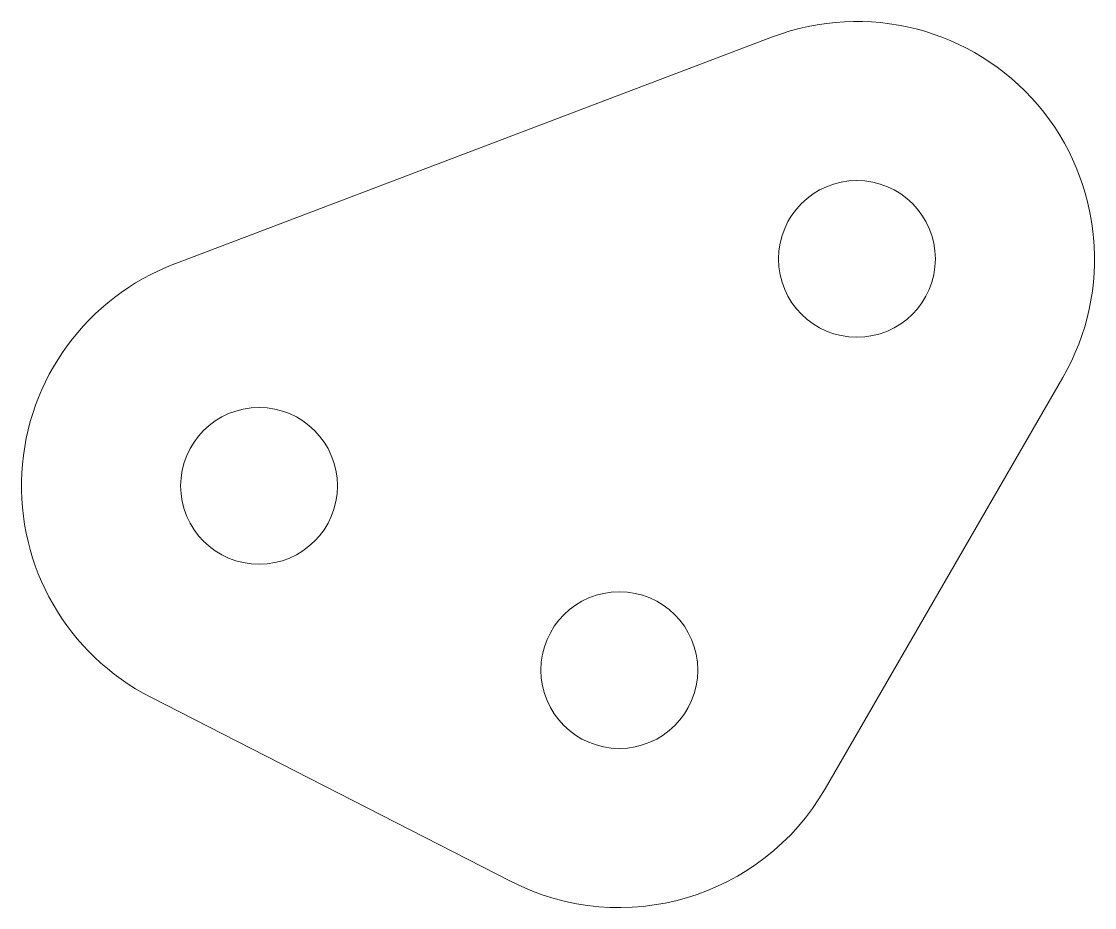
# Model space of a CAD drawing. Header units: millimetres. Extents: x 38.8 to 61.4, y -106.8 to -88.1.
import ezdxf

# ---------------------------------------------------------------- set-up
doc = ezdxf.new("R2010")
doc.units = ezdxf.units.MM

msp = doc.modelspace()

# ---------------------------------------------------------------- linework, layer by layer
at = {"color": 7, "linetype": 'Continuous', "lineweight": 15}
for p, q in [((54.579, -88.463), (41.999, -93.243)), ((55.685, -104.297), (60.685, -95.637)), ((41.496, -102.368), (49.076, -106.248))]:
    msp.add_line(p, q, dxfattribs=at)
for centre in [(56.355, -93.137), (43.774, -97.917), (51.355, -101.797)]:
    msp.add_circle(centre, 1.65, dxfattribs=at)
for centre, start, end in [((56.355, -93.137), 330, 110.8042), ((43.774, -97.917), 110.8042, 242.891), ((51.355, -101.797), 242.891, 330)]:
    msp.add_arc(centre, 5, start, end, dxfattribs=at)

doc.saveas('drawing.dxf')
